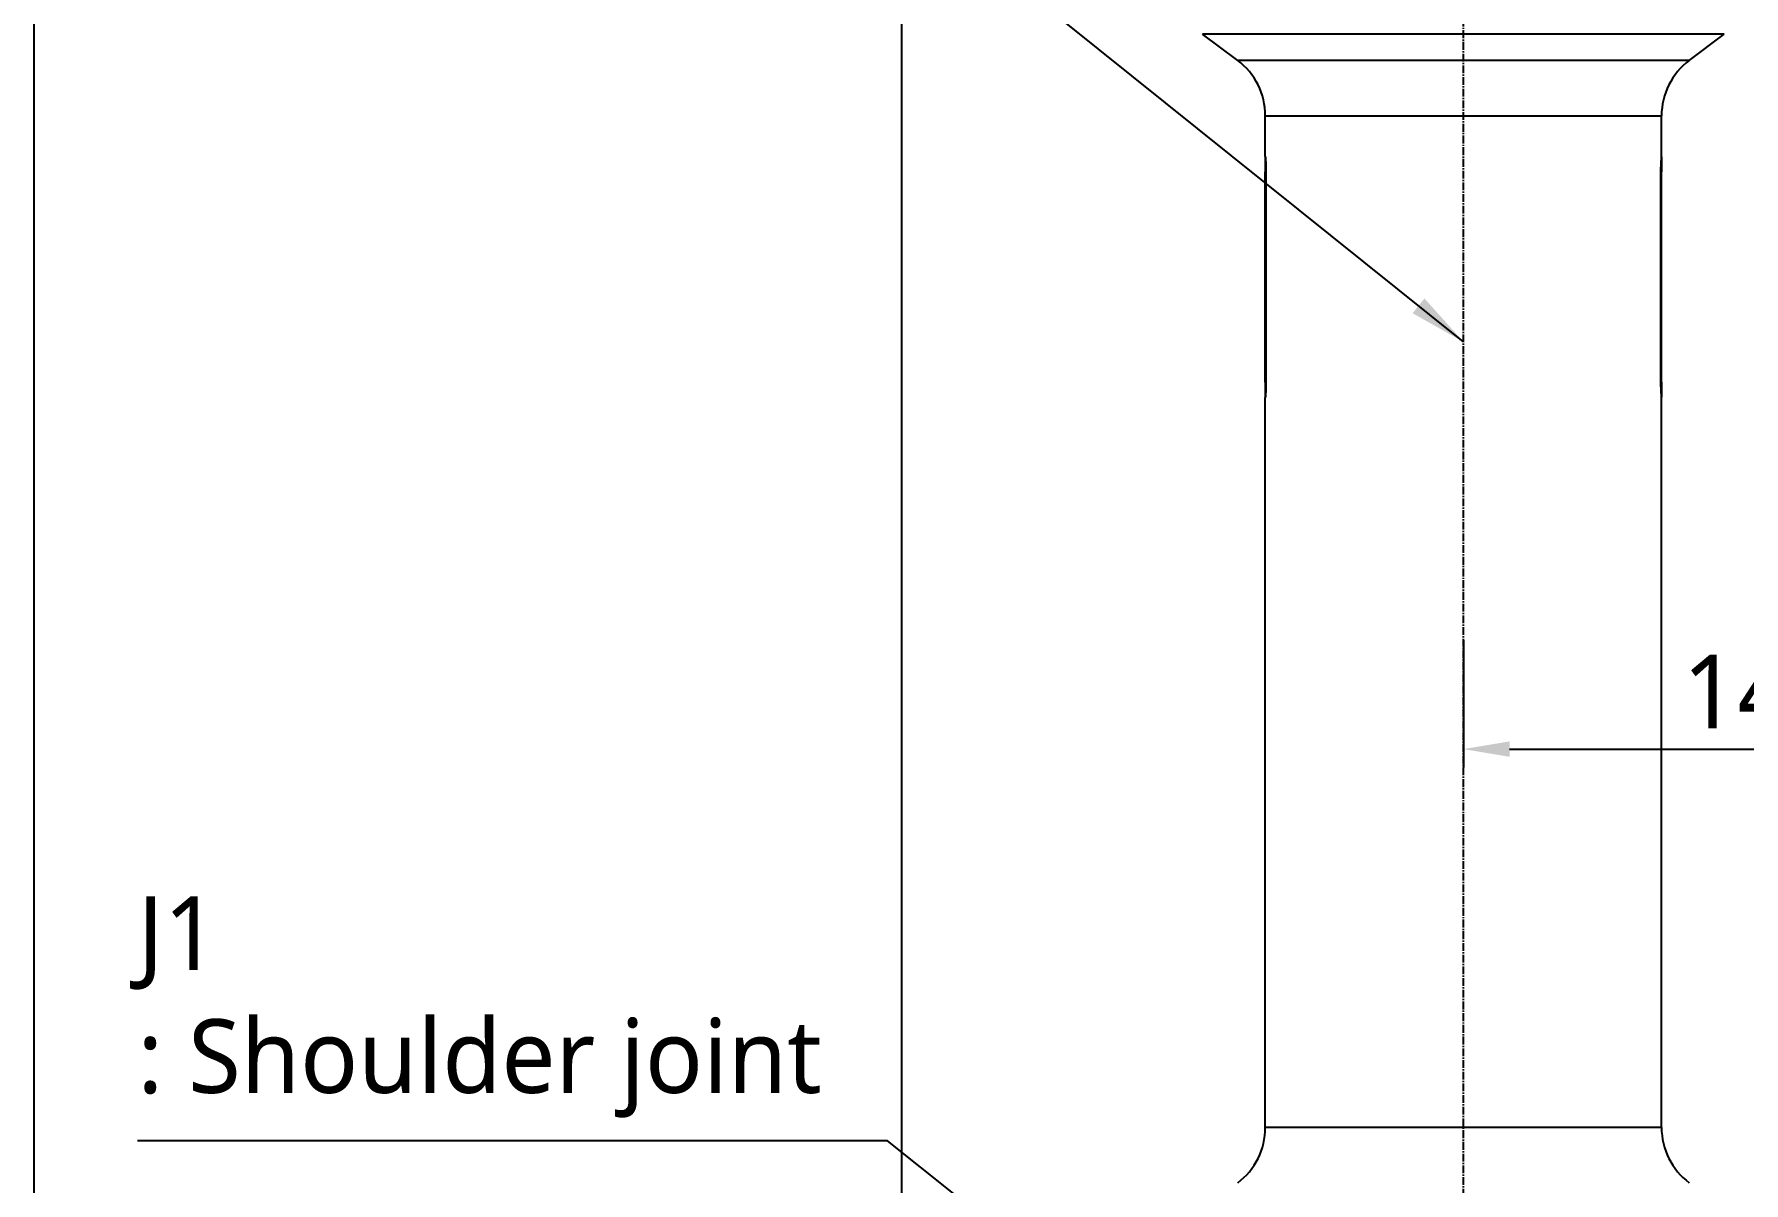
# Model space of a CAD drawing. Header units: millimetres. Extents: x 0 to 4378, y 0 to 2376.
# Drawn here: x 1186.4 to 1557.5, y 862.2 to 1111.5 of the extents above; entities that cross this region are included whole.
import ezdxf

# ---------------------------------------------------------------- set-up
doc = ezdxf.new("R2010")
doc.units = ezdxf.units.MM
doc.header["$LTSCALE"] = 0.2
doc.linetypes.add('CENTER2', pattern=[1.125, 0.75, -0.125, 0.125, -0.125])
doc.layers.add('02_Center Line', color=1, linetype='CENTER2')
doc.layers.add('05_Section Line', color=3, linetype='Continuous')
doc.styles.add('Rainbow-5.0 Style', font='malgunsl.ttf')
doc.dimstyles.new('Rainbow-5.0 Style', dxfattribs={"dimtxt": 4, "dimasz": 2.5, "dimexe": 1, "dimexo": 1, "dimgap": 1, "dimtad": 1, "dimdsep": 46, "dimtxsty": 'Rainbow-5.0 Style', "dimcen": 0, "dimclrd": 251, "dimclre": 251, "dimclrt": 7, "dimazin": 3, "dimtp": 0.1, "dimtm": 0.1, "dimtfac": 0.61, "dimtmove": 0, "dimatfit": 3, "dimfxl": 1, "dimlwd": -1, "dimlwe": -1, "dimarcsym": 1})

# ---------------------------------------------------------------- blocks, each defined once
blk = doc.blocks.new('*D128')
at = {"color": 251, "linetype": 'ByBlock', "transparency": 16777216}
for p, q in [((1496.65, 979.96), (1496.65, 952.29)), ((1645.05, 826.01), (1645.05, 960.29)), ((1506.65, 956.29), (1635.05, 956.29))]:
    blk.add_line(p, q, dxfattribs=at)
at = {"color": 251, "transparency": 16777216}
for points in [[(1506.65, 957.96), (1506.65, 954.62), (1496.65, 956.29)], [(1635.05, 957.96), (1635.05, 954.62), (1645.05, 956.29)]]:
    blk.add_solid(points, dxfattribs=at)
at = {"layer": 'Defpoints', "color": 0, "transparency": 16777216}
for p in [(1496.65, 983.96), (1645.05, 956.29), (1645.05, 822.01)]:
    blk.add_point(p, dxfattribs=at)
at = {"color": 7, "transparency": 16777216, "insert": (1570.85, 968.61), "char_height": 16, "attachment_point": 5, "style": 'Rainbow-5.0 Style'}
blk.add_mtext('148.4', dxfattribs=at)
blk = doc.blocks.new('A$C51789057')
for p, q in [((-91.8, 509.2), (-205, 509.2)), ((-197.4, 503.5), (-205, 509.2)), ((-99.4, 503.5), (-91.8, 509.2)), ((-99.4, 503.5), (-197.4, 503.5)), ((-191.4, 491.5), (-105.4, 491.5)), ((-191.4, 482.65), (-191.4, 491.5)), ((-105.4, 482.65), (-105.4, 491.5)), ((-191.4, 482.6), (-191.4, 479.3)), ((-191.4, 482.6), (-191.4, 482.6)), ((-105.4, 482.6), (-105.4, 479.3)), ((-105.4, 482.6), (-105.4, 482.6)), ((-191.27, 479.3), (-191.4, 479.3)), ((-191.4, 433.7), (-191.4, 479.3)), ((-191.27, 479.3), (-191.27, 433.7)), ((-105.53, 433.7), (-105.53, 479.3)), ((-105.4, 479.3), (-105.53, 479.3)), ((-105.4, 433.7), (-105.4, 479.3)), ((-191.27, 433.7), (-191.4, 433.7)), ((-191.4, 433.7), (-191.4, 430.4)), ((-105.4, 433.7), (-105.53, 433.7)), ((-105.4, 433.7), (-105.4, 430.4)), ((-191.4, 430.4), (-191.4, 430.4)), ((-191.4, 271.9), (-191.4, 430.35)), ((-105.4, 430.4), (-105.4, 430.4)), ((-105.4, 271.9), (-105.4, 430.35)), ((-105.4, 271.9), (-191.4, 271.9))]:
    blk.add_line(p, q)
for centre, start, end in [((-206.4, 491.5), 0, 53.1301), ((-90.4, 491.5), 126.8699, 180), ((-206.4, 271.9), 306.8699, 0), ((-90.4, 271.9), 180, 233.1301)]:
    blk.add_arc(centre, 15, start, end)
for points, knots in [([(-191.4, 482.65), (-191.4, 482.65), (-191.39, 482.57), (-191.37, 482.22), (-191.35, 481.97), (-191.32, 481.37), (-191.3, 480.99), (-191.28, 480.17), (-191.27, 479.72), (-191.27, 479.3)], [0.5049797, 0.5049797, 0.5049797, 0.5049797, 0.6312246, 0.6312246, 0.7574695, 0.7574695, 0.8837145, 0.8837145, 1.0099595, 1.0099595, 1.0099595, 1.0099595]), ([(-105.53, 479.3), (-105.53, 479.72), (-105.52, 480.17), (-105.5, 480.99), (-105.48, 481.37), (-105.45, 481.97), (-105.43, 482.22), (-105.41, 482.57), (-105.4, 482.65), (-105.4, 482.65)], [-1.0099595, -1.0099595, -1.0099595, -1.0099595, -0.8837145, -0.8837145, -0.7574695, -0.7574695, -0.6312246, -0.6312246, -0.5049797, -0.5049797, -0.5049797, -0.5049797]), ([(-191.27, 433.7), (-191.27, 433.28), (-191.28, 432.83), (-191.3, 432.01), (-191.32, 431.63), (-191.35, 431.03), (-191.37, 430.78), (-191.39, 430.43), (-191.4, 430.35), (-191.4, 430.35)], [-1.0099595, -1.0099595, -1.0099595, -1.0099595, -0.8837145, -0.8837145, -0.7574695, -0.7574695, -0.6312246, -0.6312246, -0.5049797, -0.5049797, -0.5049797, -0.5049797]), ([(-105.4, 430.35), (-105.4, 430.35), (-105.41, 430.43), (-105.43, 430.78), (-105.45, 431.03), (-105.48, 431.63), (-105.5, 432.01), (-105.52, 432.83), (-105.53, 433.28), (-105.53, 433.7)], [0.5049797, 0.5049797, 0.5049797, 0.5049797, 0.6312246, 0.6312246, 0.7574695, 0.7574695, 0.8837145, 0.8837145, 1.0099595, 1.0099595, 1.0099595, 1.0099595])]:
    blk.add_open_spline(points, degree=3, knots=knots)
at = {"layer": '02_Center Line', "ltscale": 11.288275}
blk.add_line((-148.4, 91.82), (-148.4, 673.26), dxfattribs=at)

msp = doc.modelspace()

# ---------------------------------------------------------------- linework, layer by layer
at = {"layer": '05_Section Line'}
msp.add_lwpolyline([(1186.424, 1377.901), (1374.686, 1377.901), (1374.686, 829.701), (1186.424, 829.701)], close=True, dxfattribs=at)

# ---------------------------------------------------------------- block references
msp.add_blockref('A$C51789057', (1645.046, 602.257))

# ---------------------------------------------------------------- texts
at = {"color": 7, "insert": (1208.827, 876.288), "char_height": 16, "attachment_point": 7, "style": 'Rainbow-5.0 Style'}
msp.add_mtext('J1\\P: Shoulder joint', dxfattribs=at)

# ---------------------------------------------------------------- dimensions: what is measured, and where the dimension line sits
dim = msp.add_linear_dim(base=(1645.046, 956.291), p1=(1496.646, 983.957), p2=(1645.046, 822.01), dimstyle='Rainbow-5.0 Style', override={"dimscale": 4, "dimtol": 0, "dimlim": 0, "dimtp": 0.1, "dimtm": 0.1, "dimtfac": 0.61, "dimtdec": 2, "dimtolj": 0, "dimtzin": 8})
dim.commit()
dim.dimension.update_dxf_attribs({"geometry": '*D128', "text_midpoint": (1570.846, 968.612)})

# ---------------------------------------------------------------- leaders
at = {"annotation_type": 0, "has_hookline": 1, "hookline_direction": 1}
for points, text_width in [([(1496.648, 1044.674), (1372.305, 1144.505), (1359.805, 1144.505)], 101.602), ([(1496.648, 771.457), (1371.654, 871.288), (1359.154, 871.288)], 145.327)]:
    msp.add_leader(points, dimstyle='Rainbow-5.0 Style', override={"dimscale": 5, "dimgap": 1, "dimtad": 1}, dxfattribs=dict(at, text_width=text_width))

doc.saveas('drawing.dxf')
